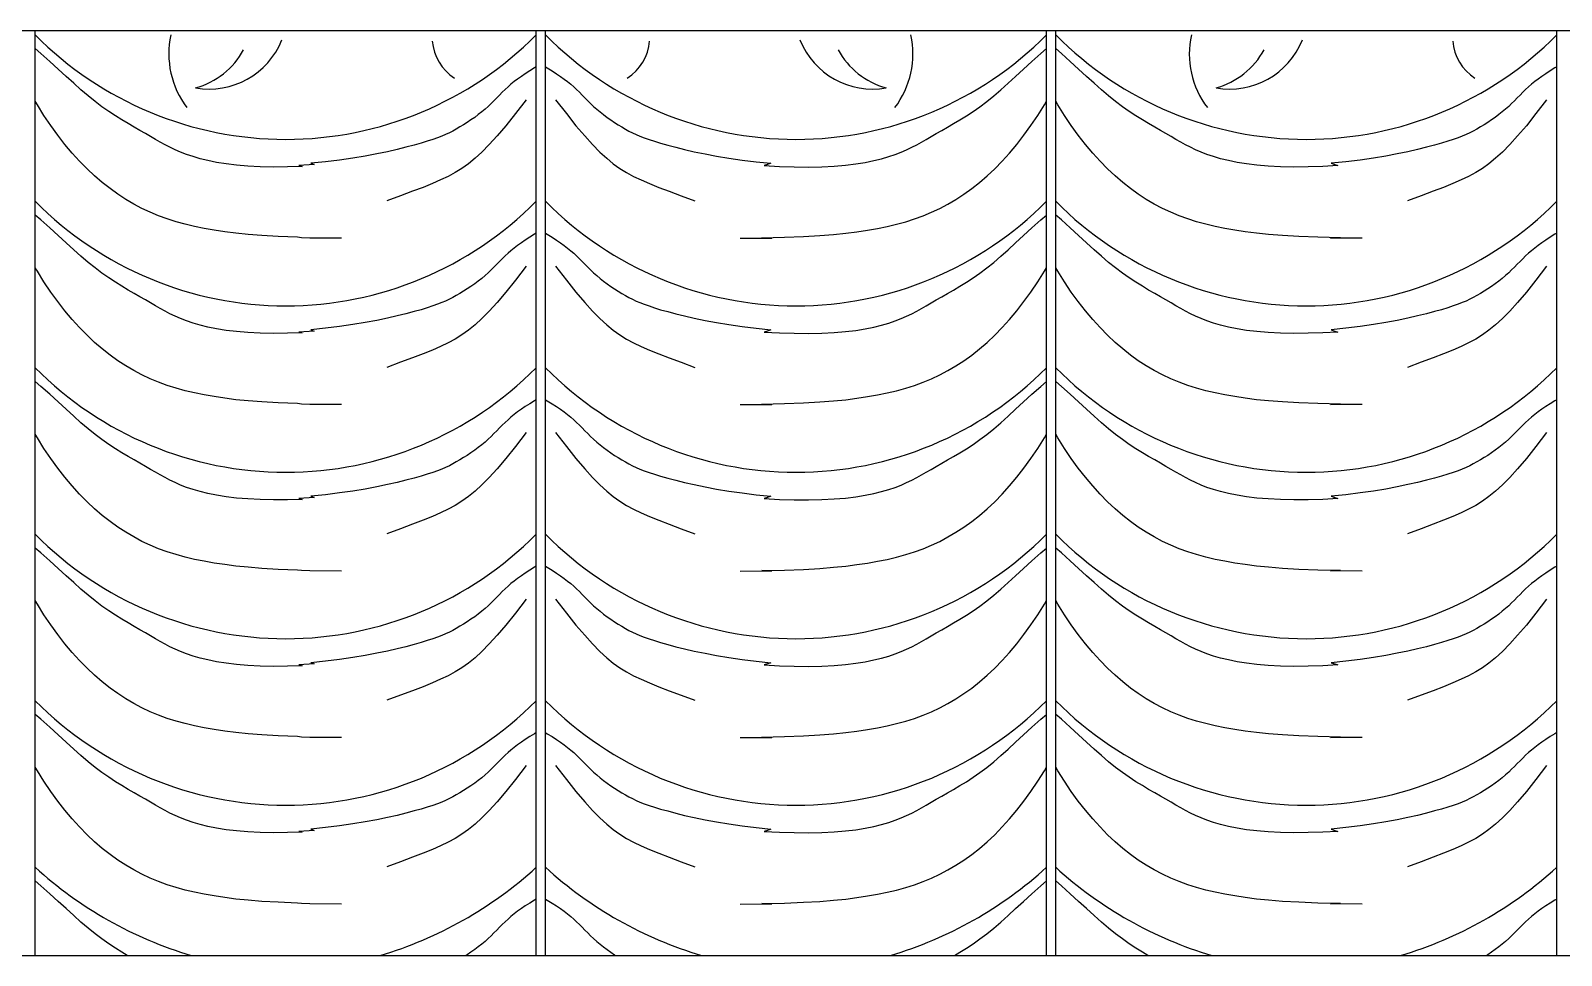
# Model space of a CAD drawing. Header units: inches. Extents: x 3.4 to 45.9, y 7.2 to 32.
# Drawn here: x 26.153 to 27.809, y 26.562 to 27.562 of the extents above; entities that cross this region are included whole.
import ezdxf

# ---------------------------------------------------------------- set-up
doc = ezdxf.new("R2010")
doc.units = ezdxf.units.IN
doc.header["$MEASUREMENT"] = 0
doc.layers.add('02', color=2, linetype='Continuous')
doc.layers.add('4', color=4, linetype='Continuous')

msp = doc.modelspace()

# ---------------------------------------------------------------- linework, layer by layer
at = {"layer": '02'}
for p, q in [((25.6007, 27.5622), (28.3607, 27.5622)), ((26.1577, 26.5622), (26.1577, 27.5622)), ((26.6997, 26.5622), (26.6997, 27.5622)), ((26.7097, 26.5622), (26.7097, 27.5622)), ((27.2517, 26.5622), (27.2517, 27.5622)), ((27.2617, 26.5622), (27.2617, 27.5622)), ((27.8037, 26.5622), (27.8037, 27.5622)), ((25.6007, 26.5622), (28.3607, 26.5622))]:
    msp.add_line(p, q, dxfattribs=at)
for points in [[(26.6997, 27.5231), (26.6978, 27.5219), (26.6926, 27.5187), (26.6879, 27.5156), (26.6836, 27.5127), (26.6796, 27.5098), (26.6759, 27.507), (26.6724, 27.5042), (26.6692, 27.5014), (26.666, 27.4985), (26.663, 27.4955), (26.66, 27.4925), (26.657, 27.4895), (26.654, 27.4864), (26.6509, 27.4834), (26.6477, 27.4803), (26.6443, 27.4773), (26.6407, 27.4743), (26.637, 27.4713), (26.6331, 27.4684), (26.6291, 27.4656), (26.6251, 27.4629), (26.6211, 27.4604), (26.6171, 27.458), (26.6132, 27.4557), (26.6094, 27.4536), (26.6057, 27.4517), (26.6017, 27.4498), (26.5975, 27.448), (26.5929, 27.4462), (26.5877, 27.4444), (26.5818, 27.4425), (26.5751, 27.4404), (26.5675, 27.4383), (26.5588, 27.436), (26.5492, 27.4336), (26.5387, 27.4312), (26.5272, 27.4288), (26.5147, 27.4265), (26.5013, 27.4243), (26.487, 27.4222), (26.4717, 27.4203), (26.4558, 27.4187), (26.4595, 27.4173), (26.443, 27.4162), (26.4466, 27.4153), (26.4307, 27.4149), (26.4153, 27.4147), (26.4009, 27.415), (26.3876, 27.4157), (26.3753, 27.4167), (26.3642, 27.418), (26.3539, 27.4197), (26.3446, 27.4216), (26.3361, 27.4237), (26.3284, 27.4259), (26.3213, 27.4283), (26.3149, 27.4308), (26.309, 27.4334), (26.3034, 27.436), (26.2981, 27.4388), (26.293, 27.4417), (26.2878, 27.4446), (26.2825, 27.4477), (26.2769, 27.451), (26.271, 27.4543), (26.2648, 27.4579), (26.2582, 27.4616), (26.2514, 27.4657), (26.2444, 27.47), (26.2372, 27.4748), (26.2298, 27.4799), (26.2224, 27.4855), (26.2149, 27.4916), (26.2072, 27.4982), (26.1993, 27.5053), (26.1911, 27.5127), (26.1825, 27.5206), (26.1734, 27.5289), (26.1638, 27.5375), (26.1577, 27.5427)], [(26.7097, 27.5231), (26.7116, 27.5219), (26.7168, 27.5187), (26.7215, 27.5156), (26.7258, 27.5127), (26.7298, 27.5098), (26.7335, 27.507), (26.737, 27.5042), (26.7403, 27.5014), (26.7434, 27.4985), (26.7464, 27.4955), (26.7494, 27.4925), (26.7524, 27.4895), (26.7554, 27.4864), (26.7585, 27.4834), (26.7617, 27.4803), (26.7651, 27.4773), (26.7687, 27.4743), (26.7725, 27.4713), (26.7764, 27.4684), (26.7803, 27.4656), (26.7844, 27.4629), (26.7884, 27.4604), (26.7923, 27.458), (26.7962, 27.4557), (26.8, 27.4536), (26.8038, 27.4517), (26.8077, 27.4498), (26.8119, 27.448), (26.8165, 27.4462), (26.8217, 27.4444), (26.8276, 27.4425), (26.8343, 27.4404), (26.842, 27.4383), (26.8506, 27.436), (26.8602, 27.4336), (26.8707, 27.4312), (26.8823, 27.4288), (26.8947, 27.4265), (26.9081, 27.4243), (26.9225, 27.4222), (26.9377, 27.4203), (26.9536, 27.4187), (26.9499, 27.4173), (26.9464, 27.4162), (26.9628, 27.4153), (26.9788, 27.4149), (26.9941, 27.4147), (27.0085, 27.415), (27.0219, 27.4157), (27.0341, 27.4167), (27.0453, 27.418), (27.0555, 27.4197), (27.0648, 27.4216), (27.0733, 27.4237), (27.081, 27.4259), (27.0881, 27.4283), (27.0945, 27.4308), (27.1004, 27.4334), (27.106, 27.436), (27.1113, 27.4388), (27.1165, 27.4417), (27.1216, 27.4446), (27.127, 27.4477), (27.1325, 27.451), (27.1384, 27.4543), (27.1447, 27.4579), (27.1512, 27.4616), (27.158, 27.4657), (27.1651, 27.47), (27.1723, 27.4748), (27.1796, 27.4799), (27.187, 27.4855), (27.1946, 27.4916), (27.2022, 27.4982), (27.2101, 27.5053), (27.2183, 27.5127), (27.2269, 27.5206), (27.236, 27.5289), (27.2456, 27.5375), (27.2517, 27.5427)], [(27.8037, 27.5231), (27.8018, 27.5219), (27.7966, 27.5187), (27.7919, 27.5156), (27.7876, 27.5127), (27.7836, 27.5098), (27.7799, 27.507), (27.7764, 27.5042), (27.7732, 27.5014), (27.77, 27.4985), (27.767, 27.4955), (27.764, 27.4925), (27.761, 27.4895), (27.758, 27.4864), (27.7549, 27.4834), (27.7517, 27.4803), (27.7483, 27.4773), (27.7447, 27.4743), (27.741, 27.4713), (27.7371, 27.4684), (27.7331, 27.4656), (27.7291, 27.4629), (27.7251, 27.4604), (27.7211, 27.458), (27.7172, 27.4557), (27.7134, 27.4536), (27.7097, 27.4517), (27.7057, 27.4498), (27.7015, 27.448), (27.6969, 27.4462), (27.6917, 27.4444), (27.6858, 27.4425), (27.6791, 27.4404), (27.6715, 27.4383), (27.6628, 27.436), (27.6532, 27.4336), (27.6427, 27.4312), (27.6312, 27.4288), (27.6187, 27.4265), (27.6053, 27.4243), (27.591, 27.4222), (27.5757, 27.4203), (27.5598, 27.4187), (27.5635, 27.4173), (27.567, 27.4162), (27.5506, 27.4153), (27.5347, 27.4149), (27.5193, 27.4147), (27.5049, 27.415), (27.4916, 27.4157), (27.4793, 27.4167), (27.4682, 27.418), (27.4579, 27.4197), (27.4486, 27.4216), (27.4401, 27.4237), (27.4324, 27.4259), (27.4253, 27.4283), (27.4189, 27.4308), (27.413, 27.4334), (27.4074, 27.436), (27.4021, 27.4388), (27.397, 27.4417), (27.3918, 27.4446), (27.3865, 27.4477), (27.3809, 27.451), (27.375, 27.4543), (27.3688, 27.4579), (27.3622, 27.4616), (27.3554, 27.4657), (27.3484, 27.47), (27.3412, 27.4748), (27.3338, 27.4799), (27.3264, 27.4855), (27.3189, 27.4916), (27.3112, 27.4982), (27.3033, 27.5053), (27.2951, 27.5127), (27.2865, 27.5206), (27.2774, 27.5289), (27.2678, 27.5375), (27.2617, 27.5427)], [(26.4892, 27.3377), (26.4549, 27.3379), (26.4459, 27.3382), (26.4413, 27.3388), (26.4206, 27.3396), (26.403, 27.3406), (26.388, 27.3418), (26.3748, 27.3431), (26.3628, 27.3447), (26.3514, 27.3464), (26.3405, 27.3483), (26.33, 27.3504), (26.3199, 27.3528), (26.3101, 27.3555), (26.3005, 27.3585), (26.2912, 27.3619), (26.2821, 27.3657), (26.2732, 27.3699), (26.2643, 27.3746), (26.2556, 27.3797), (26.247, 27.3852), (26.2386, 27.3913), (26.2302, 27.3979), (26.2219, 27.4051), (26.2138, 27.4127), (26.2057, 27.421), (26.1977, 27.4298), (26.1898, 27.4392), (26.1821, 27.4491), (26.1745, 27.4595), (26.1671, 27.4704), (26.16, 27.4819), (26.1577, 27.4858)], [(26.6887, 27.4875), (26.6771, 27.4724), (26.6668, 27.4594), (26.6574, 27.4483), (26.6488, 27.4389), (26.6409, 27.4309), (26.6335, 27.4241), (26.6263, 27.4183), (26.6192, 27.4132), (26.612, 27.4087), (26.6044, 27.4046), (26.5963, 27.4007), (26.5873, 27.3968), (26.5773, 27.3927), (26.5659, 27.3884), (26.5529, 27.3835), (26.5381, 27.378)], [(26.7207, 27.4875), (26.7323, 27.4724), (26.7427, 27.4594), (26.7521, 27.4483), (26.7606, 27.4389), (26.7685, 27.4309), (26.776, 27.4241), (26.7831, 27.4183), (26.7902, 27.4132), (26.7974, 27.4087), (26.805, 27.4046), (26.8131, 27.4007), (26.8221, 27.3968), (26.8322, 27.3927), (26.8436, 27.3884), (26.8566, 27.3835), (26.8714, 27.378)], [(26.9202, 27.3377), (26.9545, 27.3379), (26.9436, 27.3382), (26.9682, 27.3388), (26.9889, 27.3396), (27.0064, 27.3406), (27.0214, 27.3418), (27.0346, 27.3431), (27.0466, 27.3447), (27.058, 27.3464), (27.0689, 27.3483), (27.0794, 27.3504), (27.0896, 27.3528), (27.0994, 27.3555), (27.1089, 27.3585), (27.1182, 27.3619), (27.1273, 27.3657), (27.1363, 27.3699), (27.1451, 27.3746), (27.1538, 27.3797), (27.1624, 27.3852), (27.1709, 27.3913), (27.1792, 27.3979), (27.1875, 27.4051), (27.1957, 27.4127), (27.2038, 27.421), (27.2117, 27.4298), (27.2196, 27.4392), (27.2273, 27.4491), (27.2349, 27.4595), (27.2423, 27.4704), (27.2495, 27.4819), (27.2517, 27.4858)], [(27.5932, 27.3377), (27.5589, 27.3379), (27.5699, 27.3382), (27.5453, 27.3388), (27.5246, 27.3396), (27.507, 27.3406), (27.492, 27.3418), (27.4788, 27.3431), (27.4668, 27.3447), (27.4554, 27.3464), (27.4445, 27.3483), (27.434, 27.3504), (27.4239, 27.3528), (27.4141, 27.3555), (27.4045, 27.3585), (27.3952, 27.3619), (27.3861, 27.3657), (27.3772, 27.3699), (27.3683, 27.3746), (27.3596, 27.3797), (27.351, 27.3852), (27.3426, 27.3913), (27.3342, 27.3979), (27.3259, 27.4051), (27.3178, 27.4127), (27.3097, 27.421), (27.3017, 27.4298), (27.2938, 27.4392), (27.2861, 27.4491), (27.2785, 27.4595), (27.2711, 27.4704), (27.264, 27.4819), (27.2617, 27.4858)], [(27.7927, 27.4875), (27.7811, 27.4724), (27.7708, 27.4594), (27.7614, 27.4483), (27.7528, 27.4389), (27.7449, 27.4309), (27.7375, 27.4241), (27.7303, 27.4183), (27.7232, 27.4132), (27.716, 27.4087), (27.7084, 27.4046), (27.7003, 27.4007), (27.6913, 27.3968), (27.6813, 27.3927), (27.6699, 27.3884), (27.6569, 27.3835), (27.6421, 27.378)], [(26.6997, 27.3431), (26.6978, 27.3419), (26.6926, 27.3387), (26.6879, 27.3356), (26.6836, 27.3327), (26.6796, 27.3298), (26.6759, 27.327), (26.6724, 27.3242), (26.6692, 27.3214), (26.666, 27.3185), (26.663, 27.3155), (26.66, 27.3125), (26.657, 27.3095), (26.654, 27.3064), (26.6509, 27.3034), (26.6477, 27.3003), (26.6443, 27.2973), (26.6407, 27.2943), (26.637, 27.2913), (26.6331, 27.2884), (26.6291, 27.2856), (26.6251, 27.2829), (26.6211, 27.2804), (26.6171, 27.278), (26.6132, 27.2757), (26.6094, 27.2736), (26.6057, 27.2717), (26.6017, 27.2698), (26.5975, 27.268), (26.5929, 27.2662), (26.5877, 27.2644), (26.5818, 27.2625), (26.5751, 27.2604), (26.5675, 27.2583), (26.5588, 27.256), (26.5492, 27.2536), (26.5387, 27.2512), (26.5272, 27.2488), (26.5147, 27.2465), (26.5013, 27.2443), (26.487, 27.2422), (26.4717, 27.2403), (26.4558, 27.2387), (26.4595, 27.2373), (26.443, 27.2362), (26.4466, 27.2353), (26.4307, 27.2349), (26.4153, 27.2347), (26.4009, 27.235), (26.3876, 27.2357), (26.3753, 27.2367), (26.3642, 27.238), (26.3539, 27.2397), (26.3446, 27.2416), (26.3361, 27.2437), (26.3284, 27.2459), (26.3213, 27.2483), (26.3149, 27.2508), (26.309, 27.2534), (26.3034, 27.256), (26.2981, 27.2588), (26.293, 27.2617), (26.2878, 27.2646), (26.2825, 27.2677), (26.2769, 27.271), (26.271, 27.2743), (26.2648, 27.2779), (26.2582, 27.2816), (26.2514, 27.2857), (26.2444, 27.29), (26.2372, 27.2948), (26.2298, 27.2999), (26.2224, 27.3055), (26.2149, 27.3116), (26.2072, 27.3182), (26.1993, 27.3253), (26.1911, 27.3327), (26.1825, 27.3406), (26.1734, 27.3489), (26.1638, 27.3575), (26.1577, 27.3627)], [(26.7097, 27.3431), (26.7116, 27.3419), (26.7168, 27.3387), (26.7215, 27.3356), (26.7258, 27.3327), (26.7298, 27.3298), (26.7335, 27.327), (26.737, 27.3242), (26.7403, 27.3214), (26.7434, 27.3185), (26.7464, 27.3155), (26.7494, 27.3125), (26.7524, 27.3095), (26.7554, 27.3064), (26.7585, 27.3034), (26.7617, 27.3003), (26.7651, 27.2973), (26.7687, 27.2943), (26.7725, 27.2913), (26.7764, 27.2884), (26.7803, 27.2856), (26.7844, 27.2829), (26.7884, 27.2804), (26.7923, 27.278), (26.7962, 27.2757), (26.8, 27.2736), (26.8038, 27.2717), (26.8077, 27.2698), (26.8119, 27.268), (26.8165, 27.2662), (26.8217, 27.2644), (26.8276, 27.2625), (26.8343, 27.2604), (26.842, 27.2583), (26.8506, 27.256), (26.8602, 27.2536), (26.8707, 27.2512), (26.8823, 27.2488), (26.8947, 27.2465), (26.9081, 27.2443), (26.9225, 27.2422), (26.9377, 27.2403), (26.9536, 27.2387), (26.9499, 27.2373), (26.9464, 27.2362), (26.9628, 27.2353), (26.9788, 27.2349), (26.9941, 27.2347), (27.0085, 27.235), (27.0219, 27.2357), (27.0341, 27.2367), (27.0453, 27.238), (27.0555, 27.2397), (27.0648, 27.2416), (27.0733, 27.2437), (27.081, 27.2459), (27.0881, 27.2483), (27.0945, 27.2508), (27.1004, 27.2534), (27.106, 27.256), (27.1113, 27.2588), (27.1165, 27.2617), (27.1216, 27.2646), (27.127, 27.2677), (27.1325, 27.271), (27.1384, 27.2743), (27.1447, 27.2779), (27.1512, 27.2816), (27.158, 27.2857), (27.1651, 27.29), (27.1723, 27.2948), (27.1796, 27.2999), (27.187, 27.3055), (27.1946, 27.3116), (27.2022, 27.3182), (27.2101, 27.3253), (27.2183, 27.3327), (27.2269, 27.3406), (27.236, 27.3489), (27.2456, 27.3575), (27.2517, 27.3627)], [(27.8037, 27.3431), (27.8018, 27.3419), (27.7966, 27.3387), (27.7919, 27.3356), (27.7876, 27.3327), (27.7836, 27.3298), (27.7799, 27.327), (27.7764, 27.3242), (27.7732, 27.3214), (27.77, 27.3185), (27.767, 27.3155), (27.764, 27.3125), (27.761, 27.3095), (27.758, 27.3064), (27.7549, 27.3034), (27.7517, 27.3003), (27.7483, 27.2973), (27.7447, 27.2943), (27.741, 27.2913), (27.7371, 27.2884), (27.7331, 27.2856), (27.7291, 27.2829), (27.7251, 27.2804), (27.7211, 27.278), (27.7172, 27.2757), (27.7134, 27.2736), (27.7097, 27.2717), (27.7057, 27.2698), (27.7015, 27.268), (27.6969, 27.2662), (27.6917, 27.2644), (27.6858, 27.2625), (27.6791, 27.2604), (27.6715, 27.2583), (27.6628, 27.256), (27.6532, 27.2536), (27.6427, 27.2512), (27.6312, 27.2488), (27.6187, 27.2465), (27.6053, 27.2443), (27.591, 27.2422), (27.5757, 27.2403), (27.5598, 27.2387), (27.5635, 27.2373), (27.567, 27.2362), (27.5506, 27.2353), (27.5347, 27.2349), (27.5193, 27.2347), (27.5049, 27.235), (27.4916, 27.2357), (27.4793, 27.2367), (27.4682, 27.238), (27.4579, 27.2397), (27.4486, 27.2416), (27.4401, 27.2437), (27.4324, 27.2459), (27.4253, 27.2483), (27.4189, 27.2508), (27.413, 27.2534), (27.4074, 27.256), (27.4021, 27.2588), (27.397, 27.2617), (27.3918, 27.2646), (27.3865, 27.2677), (27.3809, 27.271), (27.375, 27.2743), (27.3688, 27.2779), (27.3622, 27.2816), (27.3554, 27.2857), (27.3484, 27.29), (27.3412, 27.2948), (27.3338, 27.2999), (27.3264, 27.3055), (27.3189, 27.3116), (27.3112, 27.3182), (27.3033, 27.3253), (27.2951, 27.3327), (27.2865, 27.3406), (27.2774, 27.3489), (27.2678, 27.3575), (27.2617, 27.3627)], [(26.6887, 27.3075), (26.6771, 27.2924), (26.6668, 27.2794), (26.6574, 27.2683), (26.6488, 27.2589), (26.6409, 27.2509), (26.6335, 27.2441), (26.6263, 27.2383), (26.6192, 27.2332), (26.612, 27.2287), (26.6044, 27.2246), (26.5963, 27.2207), (26.5873, 27.2168), (26.5773, 27.2127), (26.5659, 27.2084), (26.5529, 27.2035), (26.5381, 27.198)], [(26.7207, 27.3075), (26.7323, 27.2924), (26.7427, 27.2794), (26.7521, 27.2683), (26.7606, 27.2589), (26.7685, 27.2509), (26.776, 27.2441), (26.7831, 27.2383), (26.7902, 27.2332), (26.7974, 27.2287), (26.805, 27.2246), (26.8131, 27.2207), (26.8221, 27.2168), (26.8322, 27.2127), (26.8436, 27.2084), (26.8566, 27.2035), (26.8714, 27.198)], [(27.7927, 27.3075), (27.7811, 27.2924), (27.7708, 27.2794), (27.7614, 27.2683), (27.7528, 27.2589), (27.7449, 27.2509), (27.7375, 27.2441), (27.7303, 27.2383), (27.7232, 27.2332), (27.716, 27.2287), (27.7084, 27.2246), (27.7003, 27.2207), (27.6913, 27.2168), (27.6813, 27.2127), (27.6699, 27.2084), (27.6569, 27.2035), (27.6421, 27.198)], [(26.4892, 27.1577), (26.4549, 27.1579), (26.4459, 27.1582), (26.4413, 27.1588), (26.4206, 27.1596), (26.403, 27.1606), (26.388, 27.1618), (26.3748, 27.1631), (26.3628, 27.1647), (26.3514, 27.1664), (26.3405, 27.1683), (26.33, 27.1704), (26.3199, 27.1728), (26.3101, 27.1755), (26.3005, 27.1785), (26.2912, 27.1819), (26.2821, 27.1857), (26.2732, 27.1899), (26.2643, 27.1946), (26.2556, 27.1997), (26.247, 27.2052), (26.2386, 27.2113), (26.2302, 27.2179), (26.2219, 27.2251), (26.2138, 27.2327), (26.2057, 27.241), (26.1977, 27.2498), (26.1898, 27.2592), (26.1821, 27.2691), (26.1745, 27.2795), (26.1671, 27.2904), (26.16, 27.3019), (26.1577, 27.3058)], [(26.9202, 27.1577), (26.9545, 27.1579), (26.9436, 27.1582), (26.9682, 27.1588), (26.9889, 27.1596), (27.0064, 27.1606), (27.0214, 27.1618), (27.0346, 27.1631), (27.0466, 27.1647), (27.058, 27.1664), (27.0689, 27.1683), (27.0794, 27.1704), (27.0896, 27.1728), (27.0994, 27.1755), (27.1089, 27.1785), (27.1182, 27.1819), (27.1273, 27.1857), (27.1363, 27.1899), (27.1451, 27.1946), (27.1538, 27.1997), (27.1624, 27.2052), (27.1709, 27.2113), (27.1792, 27.2179), (27.1875, 27.2251), (27.1957, 27.2327), (27.2038, 27.241), (27.2117, 27.2498), (27.2196, 27.2592), (27.2273, 27.2691), (27.2349, 27.2795), (27.2423, 27.2904), (27.2495, 27.3019), (27.2517, 27.3058)], [(27.5932, 27.1577), (27.5589, 27.1579), (27.5699, 27.1582), (27.5453, 27.1588), (27.5246, 27.1596), (27.507, 27.1606), (27.492, 27.1618), (27.4788, 27.1631), (27.4668, 27.1647), (27.4554, 27.1664), (27.4445, 27.1683), (27.434, 27.1704), (27.4239, 27.1728), (27.4141, 27.1755), (27.4045, 27.1785), (27.3952, 27.1819), (27.3861, 27.1857), (27.3772, 27.1899), (27.3683, 27.1946), (27.3596, 27.1997), (27.351, 27.2052), (27.3426, 27.2113), (27.3342, 27.2179), (27.3259, 27.2251), (27.3178, 27.2327), (27.3097, 27.241), (27.3017, 27.2498), (27.2938, 27.2592), (27.2861, 27.2691), (27.2785, 27.2795), (27.2711, 27.2904), (27.264, 27.3019), (27.2617, 27.3058)], [(26.6997, 27.1631), (26.6978, 27.1619), (26.6926, 27.1587), (26.6879, 27.1556), (26.6836, 27.1527), (26.6796, 27.1498), (26.6759, 27.147), (26.6724, 27.1442), (26.6692, 27.1414), (26.666, 27.1385), (26.663, 27.1355), (26.66, 27.1325), (26.657, 27.1295), (26.654, 27.1264), (26.6509, 27.1234), (26.6477, 27.1203), (26.6443, 27.1173), (26.6407, 27.1143), (26.637, 27.1113), (26.6331, 27.1084), (26.6291, 27.1056), (26.6251, 27.1029), (26.6211, 27.1004), (26.6171, 27.098), (26.6132, 27.0957), (26.6094, 27.0936), (26.6057, 27.0917), (26.6017, 27.0898), (26.5975, 27.088), (26.5929, 27.0862), (26.5877, 27.0844), (26.5818, 27.0825), (26.5751, 27.0804), (26.5675, 27.0783), (26.5588, 27.076), (26.5492, 27.0736), (26.5387, 27.0712), (26.5272, 27.0688), (26.5147, 27.0665), (26.5013, 27.0643), (26.487, 27.0622), (26.4717, 27.0603), (26.4558, 27.0587), (26.4595, 27.0573), (26.443, 27.0562), (26.4466, 27.0553), (26.4307, 27.0549), (26.4153, 27.0547), (26.4009, 27.055), (26.3876, 27.0557), (26.3753, 27.0567), (26.3642, 27.058), (26.3539, 27.0597), (26.3446, 27.0616), (26.3361, 27.0637), (26.3284, 27.0659), (26.3213, 27.0683), (26.3149, 27.0708), (26.309, 27.0734), (26.3034, 27.076), (26.2981, 27.0788), (26.293, 27.0817), (26.2878, 27.0846), (26.2825, 27.0877), (26.2769, 27.091), (26.271, 27.0943), (26.2648, 27.0979), (26.2582, 27.1016), (26.2514, 27.1057), (26.2444, 27.11), (26.2372, 27.1148), (26.2298, 27.1199), (26.2224, 27.1255), (26.2149, 27.1316), (26.2072, 27.1382), (26.1993, 27.1453), (26.1911, 27.1527), (26.1825, 27.1606), (26.1734, 27.1689), (26.1638, 27.1775), (26.1577, 27.1827)], [(26.7097, 27.1631), (26.7116, 27.1619), (26.7168, 27.1587), (26.7215, 27.1556), (26.7258, 27.1527), (26.7298, 27.1498), (26.7335, 27.147), (26.737, 27.1442), (26.7403, 27.1414), (26.7434, 27.1385), (26.7464, 27.1355), (26.7494, 27.1325), (26.7524, 27.1295), (26.7554, 27.1264), (26.7585, 27.1234), (26.7617, 27.1203), (26.7651, 27.1173), (26.7687, 27.1143), (26.7725, 27.1113), (26.7764, 27.1084), (26.7803, 27.1056), (26.7844, 27.1029), (26.7884, 27.1004), (26.7923, 27.098), (26.7962, 27.0957), (26.8, 27.0936), (26.8038, 27.0917), (26.8077, 27.0898), (26.8119, 27.088), (26.8165, 27.0862), (26.8217, 27.0844), (26.8276, 27.0825), (26.8343, 27.0804), (26.842, 27.0783), (26.8506, 27.076), (26.8602, 27.0736), (26.8707, 27.0712), (26.8823, 27.0688), (26.8947, 27.0665), (26.9081, 27.0643), (26.9225, 27.0622), (26.9377, 27.0603), (26.9536, 27.0587), (26.9499, 27.0573), (26.9464, 27.0562), (26.9628, 27.0553), (26.9788, 27.0549), (26.9941, 27.0547), (27.0085, 27.055), (27.0219, 27.0557), (27.0341, 27.0567), (27.0453, 27.058), (27.0555, 27.0597), (27.0648, 27.0616), (27.0733, 27.0637), (27.081, 27.0659), (27.0881, 27.0683), (27.0945, 27.0708), (27.1004, 27.0734), (27.106, 27.076), (27.1113, 27.0788), (27.1165, 27.0817), (27.1216, 27.0846), (27.127, 27.0877), (27.1325, 27.091), (27.1384, 27.0943), (27.1447, 27.0979), (27.1512, 27.1016), (27.158, 27.1057), (27.1651, 27.11), (27.1723, 27.1148), (27.1796, 27.1199), (27.187, 27.1255), (27.1946, 27.1316), (27.2022, 27.1382), (27.2101, 27.1453), (27.2183, 27.1527), (27.2269, 27.1606), (27.236, 27.1689), (27.2456, 27.1775), (27.2517, 27.1827)], [(27.8037, 27.1631), (27.8018, 27.1619), (27.7966, 27.1587), (27.7919, 27.1556), (27.7876, 27.1527), (27.7836, 27.1498), (27.7799, 27.147), (27.7764, 27.1442), (27.7732, 27.1414), (27.77, 27.1385), (27.767, 27.1355), (27.764, 27.1325), (27.761, 27.1295), (27.758, 27.1264), (27.7549, 27.1234), (27.7517, 27.1203), (27.7483, 27.1173), (27.7447, 27.1143), (27.741, 27.1113), (27.7371, 27.1084), (27.7331, 27.1056), (27.7291, 27.1029), (27.7251, 27.1004), (27.7211, 27.098), (27.7172, 27.0957), (27.7134, 27.0936), (27.7097, 27.0917), (27.7057, 27.0898), (27.7015, 27.088), (27.6969, 27.0862), (27.6917, 27.0844), (27.6858, 27.0825), (27.6791, 27.0804), (27.6715, 27.0783), (27.6628, 27.076), (27.6532, 27.0736), (27.6427, 27.0712), (27.6312, 27.0688), (27.6187, 27.0665), (27.6053, 27.0643), (27.591, 27.0622), (27.5757, 27.0603), (27.5598, 27.0587), (27.5635, 27.0573), (27.567, 27.0562), (27.5506, 27.0553), (27.5347, 27.0549), (27.5193, 27.0547), (27.5049, 27.055), (27.4916, 27.0557), (27.4793, 27.0567), (27.4682, 27.058), (27.4579, 27.0597), (27.4486, 27.0616), (27.4401, 27.0637), (27.4324, 27.0659), (27.4253, 27.0683), (27.4189, 27.0708), (27.413, 27.0734), (27.4074, 27.076), (27.4021, 27.0788), (27.397, 27.0817), (27.3918, 27.0846), (27.3865, 27.0877), (27.3809, 27.091), (27.375, 27.0943), (27.3688, 27.0979), (27.3622, 27.1016), (27.3554, 27.1057), (27.3484, 27.11), (27.3412, 27.1148), (27.3338, 27.1199), (27.3264, 27.1255), (27.3189, 27.1316), (27.3112, 27.1382), (27.3033, 27.1453), (27.2951, 27.1527), (27.2865, 27.1606), (27.2774, 27.1689), (27.2678, 27.1775), (27.2617, 27.1827)], [(26.4892, 26.9777), (26.4549, 26.9779), (26.4459, 26.9782), (26.4413, 26.9788), (26.4206, 26.9796), (26.403, 26.9806), (26.388, 26.9818), (26.3748, 26.9831), (26.3628, 26.9847), (26.3514, 26.9864), (26.3405, 26.9883), (26.33, 26.9904), (26.3199, 26.9928), (26.3101, 26.9955), (26.3005, 26.9985), (26.2912, 27.0019), (26.2821, 27.0057), (26.2732, 27.0099), (26.2643, 27.0146), (26.2556, 27.0197), (26.247, 27.0252), (26.2386, 27.0313), (26.2302, 27.0379), (26.2219, 27.0451), (26.2138, 27.0527), (26.2057, 27.061), (26.1977, 27.0698), (26.1898, 27.0792), (26.1821, 27.0891), (26.1745, 27.0995), (26.1671, 27.1104), (26.16, 27.1219), (26.1577, 27.1258)], [(26.6887, 27.1275), (26.6771, 27.1124), (26.6668, 27.0994), (26.6574, 27.0883), (26.6488, 27.0789), (26.6409, 27.0709), (26.6335, 27.0641), (26.6263, 27.0583), (26.6192, 27.0532), (26.612, 27.0487), (26.6044, 27.0446), (26.5963, 27.0407), (26.5873, 27.0368), (26.5773, 27.0327), (26.5659, 27.0284), (26.5529, 27.0235), (26.5381, 27.018)], [(26.7207, 27.1275), (26.7323, 27.1124), (26.7427, 27.0994), (26.7521, 27.0883), (26.7606, 27.0789), (26.7685, 27.0709), (26.776, 27.0641), (26.7831, 27.0583), (26.7902, 27.0532), (26.7974, 27.0487), (26.805, 27.0446), (26.8131, 27.0407), (26.8221, 27.0368), (26.8322, 27.0327), (26.8436, 27.0284), (26.8566, 27.0235), (26.8714, 27.018)], [(26.9202, 26.9777), (26.9545, 26.9779), (26.9436, 26.9782), (26.9682, 26.9788), (26.9889, 26.9796), (27.0064, 26.9806), (27.0214, 26.9818), (27.0346, 26.9831), (27.0466, 26.9847), (27.058, 26.9864), (27.0689, 26.9883), (27.0794, 26.9904), (27.0896, 26.9928), (27.0994, 26.9955), (27.1089, 26.9985), (27.1182, 27.0019), (27.1273, 27.0057), (27.1363, 27.0099), (27.1451, 27.0146), (27.1538, 27.0197), (27.1624, 27.0252), (27.1709, 27.0313), (27.1792, 27.0379), (27.1875, 27.0451), (27.1957, 27.0527), (27.2038, 27.061), (27.2117, 27.0698), (27.2196, 27.0792), (27.2273, 27.0891), (27.2349, 27.0995), (27.2423, 27.1104), (27.2495, 27.1219), (27.2517, 27.1258)], [(27.5932, 26.9777), (27.5589, 26.9779), (27.5699, 26.9782), (27.5453, 26.9788), (27.5246, 26.9796), (27.507, 26.9806), (27.492, 26.9818), (27.4788, 26.9831), (27.4668, 26.9847), (27.4554, 26.9864), (27.4445, 26.9883), (27.434, 26.9904), (27.4239, 26.9928), (27.4141, 26.9955), (27.4045, 26.9985), (27.3952, 27.0019), (27.3861, 27.0057), (27.3772, 27.0099), (27.3683, 27.0146), (27.3596, 27.0197), (27.351, 27.0252), (27.3426, 27.0313), (27.3342, 27.0379), (27.3259, 27.0451), (27.3178, 27.0527), (27.3097, 27.061), (27.3017, 27.0698), (27.2938, 27.0792), (27.2861, 27.0891), (27.2785, 27.0995), (27.2711, 27.1104), (27.264, 27.1219), (27.2617, 27.1258)], [(27.7927, 27.1275), (27.7811, 27.1124), (27.7708, 27.0994), (27.7614, 27.0883), (27.7528, 27.0789), (27.7449, 27.0709), (27.7375, 27.0641), (27.7303, 27.0583), (27.7232, 27.0532), (27.716, 27.0487), (27.7084, 27.0446), (27.7003, 27.0407), (27.6913, 27.0368), (27.6813, 27.0327), (27.6699, 27.0284), (27.6569, 27.0235), (27.6421, 27.018)], [(26.6997, 26.9831), (26.6978, 26.9819), (26.6926, 26.9787), (26.6879, 26.9756), (26.6836, 26.9727), (26.6796, 26.9698), (26.6759, 26.967), (26.6724, 26.9642), (26.6692, 26.9614), (26.666, 26.9585), (26.663, 26.9555), (26.66, 26.9525), (26.657, 26.9495), (26.654, 26.9464), (26.6509, 26.9434), (26.6477, 26.9403), (26.6443, 26.9373), (26.6407, 26.9343), (26.637, 26.9313), (26.6331, 26.9284), (26.6291, 26.9256), (26.6251, 26.9229), (26.6211, 26.9204), (26.6171, 26.918), (26.6132, 26.9157), (26.6094, 26.9136), (26.6057, 26.9117), (26.6017, 26.9098), (26.5975, 26.908), (26.5929, 26.9062), (26.5877, 26.9044), (26.5818, 26.9025), (26.5751, 26.9004), (26.5675, 26.8983), (26.5588, 26.896), (26.5492, 26.8936), (26.5387, 26.8912), (26.5272, 26.8888), (26.5147, 26.8865), (26.5013, 26.8843), (26.487, 26.8822), (26.4717, 26.8803), (26.4558, 26.8787), (26.4595, 26.8773), (26.443, 26.8762), (26.4466, 26.8753), (26.4307, 26.8749), (26.4153, 26.8747), (26.4009, 26.875), (26.3876, 26.8757), (26.3753, 26.8767), (26.3642, 26.878), (26.3539, 26.8797), (26.3446, 26.8816), (26.3361, 26.8837), (26.3284, 26.8859), (26.3213, 26.8883), (26.3149, 26.8908), (26.309, 26.8934), (26.3034, 26.896), (26.2981, 26.8988), (26.293, 26.9017), (26.2878, 26.9046), (26.2825, 26.9077), (26.2769, 26.911), (26.271, 26.9143), (26.2648, 26.9179), (26.2582, 26.9216), (26.2514, 26.9257), (26.2444, 26.93), (26.2372, 26.9348), (26.2298, 26.9399), (26.2224, 26.9455), (26.2149, 26.9516), (26.2072, 26.9582), (26.1993, 26.9653), (26.1911, 26.9727), (26.1825, 26.9806), (26.1734, 26.9889), (26.1638, 26.9975), (26.1577, 27.0027)], [(26.7097, 26.9831), (26.7116, 26.9819), (26.7168, 26.9787), (26.7215, 26.9756), (26.7258, 26.9727), (26.7298, 26.9698), (26.7335, 26.967), (26.737, 26.9642), (26.7403, 26.9614), (26.7434, 26.9585), (26.7464, 26.9555), (26.7494, 26.9525), (26.7524, 26.9495), (26.7554, 26.9464), (26.7585, 26.9434), (26.7617, 26.9403), (26.7651, 26.9373), (26.7687, 26.9343), (26.7725, 26.9313), (26.7764, 26.9284), (26.7803, 26.9256), (26.7844, 26.9229), (26.7884, 26.9204), (26.7923, 26.918), (26.7962, 26.9157), (26.8, 26.9136), (26.8038, 26.9117), (26.8077, 26.9098), (26.8119, 26.908), (26.8165, 26.9062), (26.8217, 26.9044), (26.8276, 26.9025), (26.8343, 26.9004), (26.842, 26.8983), (26.8506, 26.896), (26.8602, 26.8936), (26.8707, 26.8912), (26.8823, 26.8888), (26.8947, 26.8865), (26.9081, 26.8843), (26.9225, 26.8822), (26.9377, 26.8803), (26.9536, 26.8787), (26.9499, 26.8773), (26.9464, 26.8762), (26.9628, 26.8753), (26.9788, 26.8749), (26.9941, 26.8747), (27.0085, 26.875), (27.0219, 26.8757), (27.0341, 26.8767), (27.0453, 26.878), (27.0555, 26.8797), (27.0648, 26.8816), (27.0733, 26.8837), (27.081, 26.8859), (27.0881, 26.8883), (27.0945, 26.8908), (27.1004, 26.8934), (27.106, 26.896), (27.1113, 26.8988), (27.1165, 26.9017), (27.1216, 26.9046), (27.127, 26.9077), (27.1325, 26.911), (27.1384, 26.9143), (27.1447, 26.9179), (27.1512, 26.9216), (27.158, 26.9257), (27.1651, 26.93), (27.1723, 26.9348), (27.1796, 26.9399), (27.187, 26.9455), (27.1946, 26.9516), (27.2022, 26.9582), (27.2101, 26.9653), (27.2183, 26.9727), (27.2269, 26.9806), (27.236, 26.9889), (27.2456, 26.9975), (27.2517, 27.0027)], [(27.8037, 26.9831), (27.8018, 26.9819), (27.7966, 26.9787), (27.7919, 26.9756), (27.7876, 26.9727), (27.7836, 26.9698), (27.7799, 26.967), (27.7764, 26.9642), (27.7732, 26.9614), (27.77, 26.9585), (27.767, 26.9555), (27.764, 26.9525), (27.761, 26.9495), (27.758, 26.9464), (27.7549, 26.9434), (27.7517, 26.9403), (27.7483, 26.9373), (27.7447, 26.9343), (27.741, 26.9313), (27.7371, 26.9284), (27.7331, 26.9256), (27.7291, 26.9229), (27.7251, 26.9204), (27.7211, 26.918), (27.7172, 26.9157), (27.7134, 26.9136), (27.7097, 26.9117), (27.7057, 26.9098), (27.7015, 26.908), (27.6969, 26.9062), (27.6917, 26.9044), (27.6858, 26.9025), (27.6791, 26.9004), (27.6715, 26.8983), (27.6628, 26.896), (27.6532, 26.8936), (27.6427, 26.8912), (27.6312, 26.8888), (27.6187, 26.8865), (27.6053, 26.8843), (27.591, 26.8822), (27.5757, 26.8803), (27.5598, 26.8787), (27.5635, 26.8773), (27.567, 26.8762), (27.5506, 26.8753), (27.5347, 26.8749), (27.5193, 26.8747), (27.5049, 26.875), (27.4916, 26.8757), (27.4793, 26.8767), (27.4682, 26.878), (27.4579, 26.8797), (27.4486, 26.8816), (27.4401, 26.8837), (27.4324, 26.8859), (27.4253, 26.8883), (27.4189, 26.8908), (27.413, 26.8934), (27.4074, 26.896), (27.4021, 26.8988), (27.397, 26.9017), (27.3918, 26.9046), (27.3865, 26.9077), (27.3809, 26.911), (27.375, 26.9143), (27.3688, 26.9179), (27.3622, 26.9216), (27.3554, 26.9257), (27.3484, 26.93), (27.3412, 26.9348), (27.3338, 26.9399), (27.3264, 26.9455), (27.3189, 26.9516), (27.3112, 26.9582), (27.3033, 26.9653), (27.2951, 26.9727), (27.2865, 26.9806), (27.2774, 26.9889), (27.2678, 26.9975), (27.2617, 27.0027)], [(26.4892, 26.7977), (26.4549, 26.7979), (26.4459, 26.7982), (26.4413, 26.7988), (26.4206, 26.7996), (26.403, 26.8006), (26.388, 26.8018), (26.3748, 26.8031), (26.3628, 26.8047), (26.3514, 26.8064), (26.3405, 26.8083), (26.33, 26.8104), (26.3199, 26.8128), (26.3101, 26.8155), (26.3005, 26.8185), (26.2912, 26.8219), (26.2821, 26.8257), (26.2732, 26.8299), (26.2643, 26.8346), (26.2556, 26.8397), (26.247, 26.8452), (26.2386, 26.8513), (26.2302, 26.8579), (26.2219, 26.8651), (26.2138, 26.8727), (26.2057, 26.881), (26.1977, 26.8898), (26.1898, 26.8992), (26.1821, 26.9091), (26.1745, 26.9195), (26.1671, 26.9304), (26.16, 26.9419), (26.1577, 26.9458)], [(26.6887, 26.9475), (26.6771, 26.9324), (26.6668, 26.9194), (26.6574, 26.9083), (26.6488, 26.8989), (26.6409, 26.8909), (26.6335, 26.8841), (26.6263, 26.8783), (26.6192, 26.8732), (26.612, 26.8687), (26.6044, 26.8646), (26.5963, 26.8607), (26.5873, 26.8568), (26.5773, 26.8527), (26.5659, 26.8484), (26.5529, 26.8435), (26.5381, 26.838)], [(26.7207, 26.9475), (26.7323, 26.9324), (26.7427, 26.9194), (26.7521, 26.9083), (26.7606, 26.8989), (26.7685, 26.8909), (26.776, 26.8841), (26.7831, 26.8783), (26.7902, 26.8732), (26.7974, 26.8687), (26.805, 26.8646), (26.8131, 26.8607), (26.8221, 26.8568), (26.8322, 26.8527), (26.8436, 26.8484), (26.8566, 26.8435), (26.8714, 26.838)], [(26.9202, 26.7977), (26.9545, 26.7979), (26.9436, 26.7982), (26.9682, 26.7988), (26.9889, 26.7996), (27.0064, 26.8006), (27.0214, 26.8018), (27.0346, 26.8031), (27.0466, 26.8047), (27.058, 26.8064), (27.0689, 26.8083), (27.0794, 26.8104), (27.0896, 26.8128), (27.0994, 26.8155), (27.1089, 26.8185), (27.1182, 26.8219), (27.1273, 26.8257), (27.1363, 26.8299), (27.1451, 26.8346), (27.1538, 26.8397), (27.1624, 26.8452), (27.1709, 26.8513), (27.1792, 26.8579), (27.1875, 26.8651), (27.1957, 26.8727), (27.2038, 26.881), (27.2117, 26.8898), (27.2196, 26.8992), (27.2273, 26.9091), (27.2349, 26.9195), (27.2423, 26.9304), (27.2495, 26.9419), (27.2517, 26.9458)], [(27.5932, 26.7977), (27.5589, 26.7979), (27.5699, 26.7982), (27.5453, 26.7988), (27.5246, 26.7996), (27.507, 26.8006), (27.492, 26.8018), (27.4788, 26.8031), (27.4668, 26.8047), (27.4554, 26.8064), (27.4445, 26.8083), (27.434, 26.8104), (27.4239, 26.8128), (27.4141, 26.8155), (27.4045, 26.8185), (27.3952, 26.8219), (27.3861, 26.8257), (27.3772, 26.8299), (27.3683, 26.8346), (27.3596, 26.8397), (27.351, 26.8452), (27.3426, 26.8513), (27.3342, 26.8579), (27.3259, 26.8651), (27.3178, 26.8727), (27.3097, 26.881), (27.3017, 26.8898), (27.2938, 26.8992), (27.2861, 26.9091), (27.2785, 26.9195), (27.2711, 26.9304), (27.264, 26.9419), (27.2617, 26.9458)], [(27.7927, 26.9475), (27.7811, 26.9324), (27.7708, 26.9194), (27.7614, 26.9083), (27.7528, 26.8989), (27.7449, 26.8909), (27.7375, 26.8841), (27.7303, 26.8783), (27.7232, 26.8732), (27.716, 26.8687), (27.7084, 26.8646), (27.7003, 26.8607), (27.6913, 26.8568), (27.6813, 26.8527), (27.6699, 26.8484), (27.6569, 26.8435), (27.6421, 26.838)], [(26.6997, 26.8031), (26.6978, 26.8019), (26.6926, 26.7987), (26.6879, 26.7956), (26.6836, 26.7927), (26.6796, 26.7898), (26.6759, 26.787), (26.6724, 26.7842), (26.6692, 26.7814), (26.666, 26.7785), (26.663, 26.7755), (26.66, 26.7725), (26.657, 26.7695), (26.654, 26.7664), (26.6509, 26.7634), (26.6477, 26.7603), (26.6443, 26.7573), (26.6407, 26.7543), (26.637, 26.7513), (26.6331, 26.7484), (26.6291, 26.7456), (26.6251, 26.7429), (26.6211, 26.7404), (26.6171, 26.738), (26.6132, 26.7357), (26.6094, 26.7336), (26.6057, 26.7317), (26.6017, 26.7298), (26.5975, 26.728), (26.5929, 26.7262), (26.5877, 26.7244), (26.5818, 26.7225), (26.5751, 26.7204), (26.5675, 26.7183), (26.5588, 26.716), (26.5492, 26.7136), (26.5387, 26.7112), (26.5272, 26.7088), (26.5147, 26.7065), (26.5013, 26.7043), (26.487, 26.7022), (26.4717, 26.7003), (26.4558, 26.6987), (26.4595, 26.6973), (26.443, 26.6962), (26.4466, 26.6953), (26.4307, 26.6949), (26.4153, 26.6947), (26.4009, 26.695), (26.3876, 26.6957), (26.3753, 26.6967), (26.3642, 26.698), (26.3539, 26.6997), (26.3446, 26.7016), (26.3361, 26.7037), (26.3284, 26.7059), (26.3213, 26.7083), (26.3149, 26.7108), (26.309, 26.7134), (26.3034, 26.716), (26.2981, 26.7188), (26.293, 26.7217), (26.2878, 26.7246), (26.2825, 26.7277), (26.2769, 26.731), (26.271, 26.7343), (26.2648, 26.7379), (26.2582, 26.7416), (26.2514, 26.7457), (26.2444, 26.75), (26.2372, 26.7548), (26.2298, 26.7599), (26.2224, 26.7655), (26.2149, 26.7716), (26.2072, 26.7782), (26.1993, 26.7853), (26.1911, 26.7927), (26.1825, 26.8006), (26.1734, 26.8089), (26.1638, 26.8175), (26.1577, 26.8227)], [(26.7097, 26.8031), (26.7116, 26.8019), (26.7168, 26.7987), (26.7215, 26.7956), (26.7258, 26.7927), (26.7298, 26.7898), (26.7335, 26.787), (26.737, 26.7842), (26.7403, 26.7814), (26.7434, 26.7785), (26.7464, 26.7755), (26.7494, 26.7725), (26.7524, 26.7695), (26.7554, 26.7664), (26.7585, 26.7634), (26.7617, 26.7603), (26.7651, 26.7573), (26.7687, 26.7543), (26.7725, 26.7513), (26.7764, 26.7484), (26.7803, 26.7456), (26.7844, 26.7429), (26.7884, 26.7404), (26.7923, 26.738), (26.7962, 26.7357), (26.8, 26.7336), (26.8038, 26.7317), (26.8077, 26.7298), (26.8119, 26.728), (26.8165, 26.7262), (26.8217, 26.7244), (26.8276, 26.7225), (26.8343, 26.7204), (26.842, 26.7183), (26.8506, 26.716), (26.8602, 26.7136), (26.8707, 26.7112), (26.8823, 26.7088), (26.8947, 26.7065), (26.9081, 26.7043), (26.9225, 26.7022), (26.9377, 26.7003), (26.9536, 26.6987), (26.9499, 26.6973), (26.9464, 26.6962), (26.9628, 26.6953), (26.9788, 26.6949), (26.9941, 26.6947), (27.0085, 26.695), (27.0219, 26.6957), (27.0341, 26.6967), (27.0453, 26.698), (27.0555, 26.6997), (27.0648, 26.7016), (27.0733, 26.7037), (27.081, 26.7059), (27.0881, 26.7083), (27.0945, 26.7108), (27.1004, 26.7134), (27.106, 26.716), (27.1113, 26.7188), (27.1165, 26.7217), (27.1216, 26.7246), (27.127, 26.7277), (27.1325, 26.731), (27.1384, 26.7343), (27.1447, 26.7379), (27.1512, 26.7416), (27.158, 26.7457), (27.1651, 26.75), (27.1723, 26.7548), (27.1796, 26.7599), (27.187, 26.7655), (27.1946, 26.7716), (27.2022, 26.7782), (27.2101, 26.7853), (27.2183, 26.7927), (27.2269, 26.8006), (27.236, 26.8089), (27.2456, 26.8175), (27.2517, 26.8227)], [(27.8037, 26.8031), (27.8018, 26.8019), (27.7966, 26.7987), (27.7919, 26.7956), (27.7876, 26.7927), (27.7836, 26.7898), (27.7799, 26.787), (27.7764, 26.7842), (27.7732, 26.7814), (27.77, 26.7785), (27.767, 26.7755), (27.764, 26.7725), (27.761, 26.7695), (27.758, 26.7664), (27.7549, 26.7634), (27.7517, 26.7603), (27.7483, 26.7573), (27.7447, 26.7543), (27.741, 26.7513), (27.7371, 26.7484), (27.7331, 26.7456), (27.7291, 26.7429), (27.7251, 26.7404), (27.7211, 26.738), (27.7172, 26.7357), (27.7134, 26.7336), (27.7097, 26.7317), (27.7057, 26.7298), (27.7015, 26.728), (27.6969, 26.7262), (27.6917, 26.7244), (27.6858, 26.7225), (27.6791, 26.7204), (27.6715, 26.7183), (27.6628, 26.716), (27.6532, 26.7136), (27.6427, 26.7112), (27.6312, 26.7088), (27.6187, 26.7065), (27.6053, 26.7043), (27.591, 26.7022), (27.5757, 26.7003), (27.5598, 26.6987), (27.5635, 26.6973), (27.567, 26.6962), (27.5506, 26.6953), (27.5347, 26.6949), (27.5193, 26.6947), (27.5049, 26.695), (27.4916, 26.6957), (27.4793, 26.6967), (27.4682, 26.698), (27.4579, 26.6997), (27.4486, 26.7016), (27.4401, 26.7037), (27.4324, 26.7059), (27.4253, 26.7083), (27.4189, 26.7108), (27.413, 26.7134), (27.4074, 26.716), (27.4021, 26.7188), (27.397, 26.7217), (27.3918, 26.7246), (27.3865, 26.7277), (27.3809, 26.731), (27.375, 26.7343), (27.3688, 26.7379), (27.3622, 26.7416), (27.3554, 26.7457), (27.3484, 26.75), (27.3412, 26.7548), (27.3338, 26.7599), (27.3264, 26.7655), (27.3189, 26.7716), (27.3112, 26.7782), (27.3033, 26.7853), (27.2951, 26.7927), (27.2865, 26.8006), (27.2774, 26.8089), (27.2678, 26.8175), (27.2617, 26.8227)], [(26.4892, 26.6177), (26.4549, 26.6179), (26.4459, 26.6182), (26.4413, 26.6188), (26.4206, 26.6196), (26.403, 26.6206), (26.388, 26.6218), (26.3748, 26.6231), (26.3628, 26.6247), (26.3514, 26.6264), (26.3405, 26.6283), (26.33, 26.6304), (26.3199, 26.6328), (26.3101, 26.6355), (26.3005, 26.6385), (26.2912, 26.6419), (26.2821, 26.6457), (26.2732, 26.6499), (26.2643, 26.6546), (26.2556, 26.6597), (26.247, 26.6652), (26.2386, 26.6713), (26.2302, 26.6779), (26.2219, 26.6851), (26.2138, 26.6927), (26.2057, 26.701), (26.1977, 26.7098), (26.1898, 26.7192), (26.1821, 26.7291), (26.1745, 26.7395), (26.1671, 26.7504), (26.16, 26.7619), (26.1577, 26.7658)], [(26.6887, 26.7675), (26.6771, 26.7524), (26.6668, 26.7394), (26.6574, 26.7283), (26.6488, 26.7189), (26.6409, 26.7109), (26.6335, 26.7041), (26.6263, 26.6983), (26.6192, 26.6932), (26.612, 26.6887), (26.6044, 26.6846), (26.5963, 26.6807), (26.5873, 26.6768), (26.5773, 26.6727), (26.5659, 26.6684), (26.5529, 26.6635), (26.5381, 26.658)], [(26.7207, 26.7675), (26.7323, 26.7524), (26.7427, 26.7394), (26.7521, 26.7283), (26.7606, 26.7189), (26.7685, 26.7109), (26.776, 26.7041), (26.7831, 26.6983), (26.7902, 26.6932), (26.7974, 26.6887), (26.805, 26.6846), (26.8131, 26.6807), (26.8221, 26.6768), (26.8322, 26.6727), (26.8436, 26.6684), (26.8566, 26.6635), (26.8714, 26.658)], [(26.9202, 26.6177), (26.9545, 26.6179), (26.9436, 26.6182), (26.9682, 26.6188), (26.9889, 26.6196), (27.0064, 26.6206), (27.0214, 26.6218), (27.0346, 26.6231), (27.0466, 26.6247), (27.058, 26.6264), (27.0689, 26.6283), (27.0794, 26.6304), (27.0896, 26.6328), (27.0994, 26.6355), (27.1089, 26.6385), (27.1182, 26.6419), (27.1273, 26.6457), (27.1363, 26.6499), (27.1451, 26.6546), (27.1538, 26.6597), (27.1624, 26.6652), (27.1709, 26.6713), (27.1792, 26.6779), (27.1875, 26.6851), (27.1957, 26.6927), (27.2038, 26.701), (27.2117, 26.7098), (27.2196, 26.7192), (27.2273, 26.7291), (27.2349, 26.7395), (27.2423, 26.7504), (27.2495, 26.7619), (27.2517, 26.7658)], [(27.5932, 26.6177), (27.5589, 26.6179), (27.5699, 26.6182), (27.5453, 26.6188), (27.5246, 26.6196), (27.507, 26.6206), (27.492, 26.6218), (27.4788, 26.6231), (27.4668, 26.6247), (27.4554, 26.6264), (27.4445, 26.6283), (27.434, 26.6304), (27.4239, 26.6328), (27.4141, 26.6355), (27.4045, 26.6385), (27.3952, 26.6419), (27.3861, 26.6457), (27.3772, 26.6499), (27.3683, 26.6546), (27.3596, 26.6597), (27.351, 26.6652), (27.3426, 26.6713), (27.3342, 26.6779), (27.3259, 26.6851), (27.3178, 26.6927), (27.3097, 26.701), (27.3017, 26.7098), (27.2938, 26.7192), (27.2861, 26.7291), (27.2785, 26.7395), (27.2711, 26.7504), (27.264, 26.7619), (27.2617, 26.7658)], [(27.7927, 26.7675), (27.7811, 26.7524), (27.7708, 26.7394), (27.7614, 26.7283), (27.7528, 26.7189), (27.7449, 26.7109), (27.7375, 26.7041), (27.7303, 26.6983), (27.7232, 26.6932), (27.716, 26.6887), (27.7084, 26.6846), (27.7003, 26.6807), (27.6913, 26.6768), (27.6813, 26.6727), (27.6699, 26.6684), (27.6569, 26.6635), (27.6421, 26.658)], [(26.2573, 26.5622), (26.2514, 26.5657), (26.2444, 26.57), (26.2372, 26.5748), (26.2298, 26.5799), (26.2224, 26.5855), (26.2149, 26.5916), (26.2072, 26.5982), (26.1993, 26.6053), (26.1911, 26.6127), (26.1825, 26.6206), (26.1734, 26.6289), (26.1638, 26.6375), (26.1577, 26.6427)], [(27.1521, 26.5622), (27.158, 26.5657), (27.1651, 26.57), (27.1723, 26.5748), (27.1796, 26.5799), (27.187, 26.5855), (27.1946, 26.5916), (27.2022, 26.5982), (27.2101, 26.6053), (27.2183, 26.6127), (27.2269, 26.6206), (27.236, 26.6289), (27.2456, 26.6375), (27.2517, 26.6427)], [(27.3613, 26.5622), (27.3554, 26.5657), (27.3484, 26.57), (27.3412, 26.5748), (27.3338, 26.5799), (27.3264, 26.5855), (27.3189, 26.5916), (27.3112, 26.5982), (27.3033, 26.6053), (27.2951, 26.6127), (27.2865, 26.6206), (27.2774, 26.6289), (27.2678, 26.6375), (27.2617, 26.6427)], [(26.6997, 26.6231), (26.6978, 26.6219), (26.6926, 26.6187), (26.6879, 26.6156), (26.6836, 26.6127), (26.6796, 26.6098), (26.6759, 26.607), (26.6724, 26.6042), (26.6692, 26.6014), (26.666, 26.5985), (26.663, 26.5955), (26.66, 26.5925), (26.657, 26.5895), (26.654, 26.5864), (26.6509, 26.5834), (26.6477, 26.5803), (26.6443, 26.5773), (26.6407, 26.5743), (26.637, 26.5713), (26.6331, 26.5684), (26.6291, 26.5656), (26.6251, 26.5629), (26.6239, 26.5622)], [(26.7097, 26.6231), (26.7116, 26.6219), (26.7168, 26.6187), (26.7215, 26.6156), (26.7258, 26.6127), (26.7298, 26.6098), (26.7335, 26.607), (26.737, 26.6042), (26.7403, 26.6014), (26.7434, 26.5985), (26.7464, 26.5955), (26.7494, 26.5925), (26.7524, 26.5895), (26.7554, 26.5864), (26.7585, 26.5834), (26.7617, 26.5803), (26.7651, 26.5773), (26.7687, 26.5743), (26.7725, 26.5713), (26.7764, 26.5684), (26.7803, 26.5656), (26.7844, 26.5629), (26.7855, 26.5622)], [(27.8037, 26.6231), (27.8018, 26.6219), (27.7966, 26.6187), (27.7919, 26.6156), (27.7876, 26.6127), (27.7836, 26.6098), (27.7799, 26.607), (27.7764, 26.6042), (27.7732, 26.6014), (27.77, 26.5985), (27.767, 26.5955), (27.764, 26.5925), (27.761, 26.5895), (27.758, 26.5864), (27.7549, 26.5834), (27.7517, 26.5803), (27.7483, 26.5773), (27.7447, 26.5743), (27.741, 26.5713), (27.7371, 26.5684), (27.7331, 26.5656), (27.7291, 26.5629), (27.7279, 26.5622)]]:
    msp.add_lwpolyline(points, dxfattribs=at)
for centre, radius, start, end in [((26.4287, 27.826), 0.3814, 224.7269, 315.2731), ((26.3986, 27.5371), 0.0964, 167.7464, 217.1259), ((26.9807, 27.826), 0.3814, 224.7269, 315.2731), ((27.0108, 27.5371), 0.0964, 322.8741, 12.2536), ((27.5327, 27.826), 0.3814, 224.7269, 315.2731), ((27.5026, 27.5371), 0.0964, 167.7464, 217.1259), ((26.346, 27.5835), 0.0845, 259.8815, 338.3252), ((26.3086, 27.582), 0.0848, 285.3907, 331.5223), ((26.6392, 27.5549), 0.0521, 184.4105, 237.56), ((26.7703, 27.5549), 0.0521, 302.44, 355.5895), ((27.0635, 27.5835), 0.0845, 201.6748, 280.1185), ((27.1008, 27.582), 0.0848, 208.4777, 254.6093), ((27.45, 27.5835), 0.0845, 259.8815, 338.3252), ((27.4126, 27.582), 0.0848, 285.3907, 331.5223), ((27.7432, 27.5549), 0.0521, 184.4105, 237.56), ((26.4287, 27.646), 0.3814, 224.7269, 315.2731), ((26.9807, 27.646), 0.3814, 224.7269, 315.2731), ((27.5327, 27.646), 0.3814, 224.7269, 315.2731), ((26.4287, 27.466), 0.3814, 224.7269, 315.2731), ((26.9807, 27.466), 0.3814, 224.7269, 315.2731), ((27.5327, 27.466), 0.3814, 224.7269, 315.2731), ((26.4287, 27.286), 0.3814, 224.7269, 315.2731), ((26.9807, 27.286), 0.3814, 224.7269, 315.2731), ((27.5327, 27.286), 0.3814, 224.7269, 315.2731), ((26.4287, 27.106), 0.3814, 224.7269, 315.2731), ((26.9807, 27.106), 0.3814, 224.7269, 315.2731), ((27.5327, 27.106), 0.3814, 224.7269, 315.2731), ((26.4487, 26.9757), 0.4312, 227.5528, 253.5468), ((26.4087, 26.9757), 0.4312, 286.4532, 312.4472), ((27.0007, 26.9757), 0.4312, 227.5528, 253.5468), ((26.9607, 26.9757), 0.4312, 286.4532, 312.4472), ((27.5527, 26.9757), 0.4312, 227.5528, 253.5468), ((27.5127, 26.9757), 0.4312, 286.4532, 312.4472)]:
    msp.add_arc(centre, radius, start, end, dxfattribs=at)
at = {"layer": '4'}
msp.add_line((25.2032, 27.5622), (45.5294, 27.5622), dxfattribs=at)

doc.saveas('drawing.dxf')
